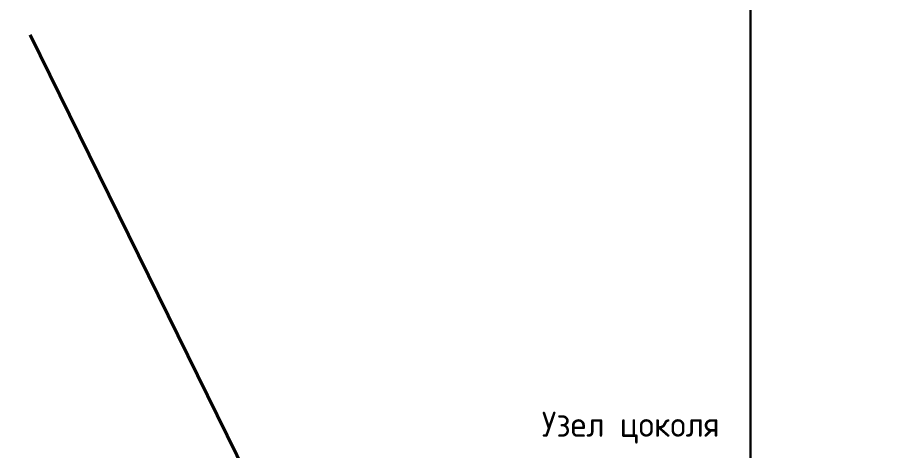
# Model space of a CAD drawing. Header units: millimetres. Extents: x -3689 to 2883575, y -702957 to -604547.
# Drawn here: x 2815125 to 2817230, y -689174 to -688140 of the extents above; entities that cross this region are included whole.
import ezdxf
from ezdxf import colors
from ezdxf.entities.mleader import LeaderData, LeaderLine
from ezdxf.enums import TextEntityAlignment as Align
from ezdxf.math import Vec2, Vec3

# ---------------------------------------------------------------- set-up
doc = ezdxf.new("R2010")
doc.units = ezdxf.units.MM
doc.styles.add('GOST-2.304_Type-B', font='GOST_Common.ttf')

# ---------------------------------------------------------------- blocks, each defined once
blk = doc.blocks.new('_TagCircle')
at = {"color": 0, "linetype": 'ByBlock', "lineweight": -2, "transparency": 16777216}
blk.add_circle((0, 0), 4, dxfattribs=at)
at = {"color": 0, "transparency": 16777216}
blk.add_attdef('НОМЕРЯРЛЫКА', text='', height=3, dxfattribs=at).set_placement((0, -1.5), align=Align.CENTER)
blk = doc.blocks.new('_Open90')
at = {"color": 0, "linetype": 'ByBlock', "lineweight": -2}
for p, q in [((-0.5, 0.5), (0, 0)), ((0, 0), (-1, 0)), ((0, 0), (-0.5, -0.5))]:
    blk.add_line(p, q, dxfattribs=at)

msp = doc.modelspace()

# ---------------------------------------------------------------- linework, layer by layer
at = {"color": 14, "lineweight": 50}
msp.add_line((2815154.4156, -688181.1653), (2817366.3007, -692677.0915), dxfattribs=at)

# ---------------------------------------------------------------- texts
at = {"style": 'GOST-2.304_Type-B'}
msp.add_text('Узел цоколя', height=60, dxfattribs=at).set_placement((2816377.762, -689141.889))

# ---------------------------------------------------------------- leaders
ml = msp.add_multileader_block('Standard')
ml.set_content('_TagCircle', color=256, scale=100)
ml.set_attribute('НОМЕРЯРЛЫКА', 'В', width=0)
ml.set_leader_properties()
ml.set_arrow_properties(name='OPEN90')
ml.build(insert=Vec2(0, 0))
ml.multileader.update_dxf_attribs({"has_dogleg": 0, "text_left_attachment_type": 6, "text_right_attachment_type": 6, "dogleg_length": 0.36, "arrow_head_size": 25000, "scale": 100, "block_connection_type": 1})
ctx = ml.context
ctx.base_point, ctx.scale, ctx.char_height, ctx.arrow_head_size, ctx.landing_gap_size, ctx.plane_origin = Vec3(2816876.8862, -672418.11), 100, 2.5, 25000, 10, Vec3(2819549.4989, -669112.8376)
ctx.left_attachment, ctx.right_attachment, ctx.attachment_type = 6, 6, 1
notes = []
notes.append((ctx, [(0, (1, 1, 0), (2816876.5262, -672418.11), (1, 0), 0.36, [(0, [(2816876.8862, -669149.3647)], 0, [])])]))
ctx.block.insert = Vec3(2816876.8862, -672418.11)
for ctx, leaders in notes:
    for number, flags, end, landing, length, lines in leaders:
        leader = LeaderData()
        leader.index, (leader.has_last_leader_line, leader.has_dogleg_vector, leader.attachment_direction) = number, flags
        leader.last_leader_point, leader.dogleg_vector, leader.dogleg_length = Vec3(end), Vec3(landing), length
        for number, points, colour, breaks in lines:
            line = LeaderLine()
            line.index, line.vertices, line.color, line.breaks = number, Vec3.list(points), colors.encode_raw_color(colour), breaks
            leader.lines.append(line)
        ctx.leaders.append(leader)

doc.saveas('drawing.dxf')
